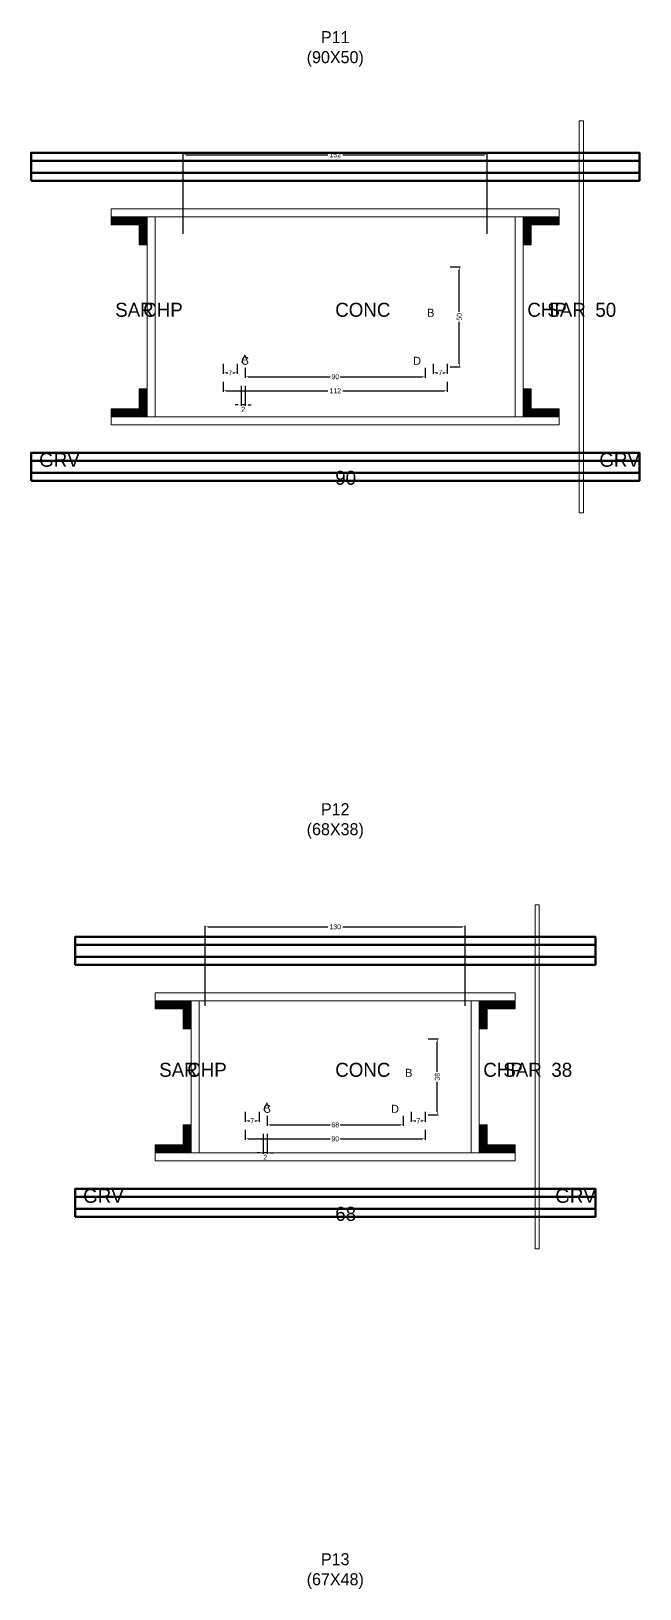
# Model space of a CAD drawing. Header units: centimetres. Extents: x -8500 to 4121, y -7606 to 295.
# Drawn here: x -152 to 152, y -4296 to -3517 of the extents above; entities that cross this region are included whole.
import ezdxf

# ---------------------------------------------------------------- set-up
doc = ezdxf.new("R2010")
doc.units = ezdxf.units.CM
for name, color, linetype in [('COTA', 241, 'Continuous'), ('GRAVATA', 224, 'Continuous'), ('Hachura', 251, 'Continuous'), ('NOMENCLATURA', 7, 'Continuous'), ('SARRAFO', 251, 'Continuous'), ('Texto Seção', 7, 'Continuous')]:
    doc.layers.add(name, color=color, linetype=linetype)
doc.dimstyles.new('cotax2', dxfattribs={"dimtxt": 2.5, "dimasz": 1.5, "dimexe": 0.5, "dimexo": 0.5, "dimgap": 0.5, "dimtad": 1, "dimcen": 2.5, "dimazin": 3, "dimtfac": 1, "dimtmove": 0, "dimatfit": 3})

# ---------------------------------------------------------------- blocks, each defined once
blk = doc.blocks.new('_CLOSEDFILLED')
at = {"color": 0, "linetype": 'BYBLOCK'}
blk.add_solid([(-1, 0.16), (0, 0), (-1, -0.16)], dxfattribs=at)
blk = doc.blocks.new('*D274')
for p, q in [((-56, -3692.5), (-56, -3697.5)), ((-54.5, -3697), (-3.75, -3697)), ((3.75, -3697), (54.5, -3697)), ((56, -3692.5), (56, -3697.5))]:
    blk.add_line(p, q)
at = {"layer": 'Defpoints'}
for p in [(-56, -3692), (-56, -3697), (56, -3692)]:
    blk.add_point(p, dxfattribs=at)
at = {"layer": 'COTA', "xscale": 1.5, "yscale": 1.5, "rotation": 180}
blk.add_blockref('_CLOSEDFILLED', (-56, -3697), dxfattribs=at)
at = {"layer": 'COTA', "xscale": 1.5, "yscale": 1.5}
blk.add_blockref('_CLOSEDFILLED', (56, -3697), dxfattribs=at)
at = {"layer": 'COTA', "insert": (0, -3697), "char_height": 2.5, "attachment_point": 5}
blk.add_mtext('112', dxfattribs=at)
blk = doc.blocks.new('*D275')
for p, q in [((-45, -3685.5), (-45, -3690.5)), ((-43.5, -3690), (-2.5, -3690)), ((2.5, -3690), (43.5, -3690)), ((45, -3685.5), (45, -3690.5))]:
    blk.add_line(p, q)
at = {"layer": 'Defpoints'}
for p in [(-45, -3685), (-45, -3690), (45, -3685)]:
    blk.add_point(p, dxfattribs=at)
at = {"layer": 'COTA', "xscale": 1.5, "yscale": 1.5, "rotation": 180}
blk.add_blockref('_CLOSEDFILLED', (-45, -3690), dxfattribs=at)
at = {"layer": 'COTA', "xscale": 1.5, "yscale": 1.5}
blk.add_blockref('_CLOSEDFILLED', (45, -3690), dxfattribs=at)
at = {"layer": 'COTA', "insert": (0, -3690), "char_height": 2.5, "attachment_point": 5}
blk.add_mtext('90', dxfattribs=at)
blk = doc.blocks.new('*D276')
for p, q in [((57.5, -3635), (62.5, -3635)), ((62, -3657.5), (62, -3636.5)), ((62, -3683.5), (62, -3662.5)), ((57.5, -3685), (62.5, -3685))]:
    blk.add_line(p, q)
at = {"layer": 'Defpoints'}
for p in [(57, -3635), (57, -3685), (62, -3685)]:
    blk.add_point(p, dxfattribs=at)
at = {"layer": 'COTA', "xscale": 1.5, "yscale": 1.5}
for p, rotation in [((62, -3635), 90), ((62, -3685), 270)]:
    blk.add_blockref('_CLOSEDFILLED', p, dxfattribs=dict(at, rotation=rotation))
at = {"layer": 'COTA', "insert": (62, -3660), "char_height": 2.5, "attachment_point": 5, "rotation": 90}
blk.add_mtext('50', dxfattribs=at)
blk = doc.blocks.new('*D277')
for p, q in [((-56, -3683.5), (-56, -3688.5)), ((-49, -3683.5), (-49, -3688.5)), ((-54.5, -3688), (-53.75, -3688)), ((-51.25, -3688), (-50.5, -3688))]:
    blk.add_line(p, q)
at = {"layer": 'Defpoints'}
for p in [(-56, -3683), (-49, -3683), (-56, -3688)]:
    blk.add_point(p, dxfattribs=at)
at = {"layer": 'COTA', "xscale": 1.5, "yscale": 1.5, "rotation": 180}
blk.add_blockref('_CLOSEDFILLED', (-56, -3688), dxfattribs=at)
at = {"layer": 'COTA', "xscale": 1.5, "yscale": 1.5}
blk.add_blockref('_CLOSEDFILLED', (-49, -3688), dxfattribs=at)
at = {"layer": 'COTA', "insert": (-52.5, -3688), "char_height": 2.5, "attachment_point": 5}
blk.add_mtext('7', dxfattribs=at)
blk = doc.blocks.new('*D278')
for p, q in [((49, -3683.5), (49, -3688.5)), ((56, -3683.5), (56, -3688.5)), ((50.5, -3688), (51.25, -3688)), ((53.75, -3688), (54.5, -3688))]:
    blk.add_line(p, q)
at = {"layer": 'Defpoints'}
for p in [(49, -3683), (56, -3683), (49, -3688)]:
    blk.add_point(p, dxfattribs=at)
at = {"layer": 'COTA', "xscale": 1.5, "yscale": 1.5, "rotation": 180}
blk.add_blockref('_CLOSEDFILLED', (49, -3688), dxfattribs=at)
at = {"layer": 'COTA', "xscale": 1.5, "yscale": 1.5}
blk.add_blockref('_CLOSEDFILLED', (56, -3688), dxfattribs=at)
at = {"layer": 'COTA', "insert": (52.5, -3688), "char_height": 2.5, "attachment_point": 5}
blk.add_mtext('7', dxfattribs=at)
blk = doc.blocks.new('*D279')
for p, q in [((-76, -3618.5), (-76, -3578.5)), ((-74.5, -3579), (-3.75, -3579)), ((3.75, -3579), (74.5, -3579)), ((76, -3618.5), (76, -3578.5))]:
    blk.add_line(p, q)
at = {"layer": 'Defpoints'}
for p in [(-76, -3579), (-76, -3619), (76, -3619)]:
    blk.add_point(p, dxfattribs=at)
at = {"layer": 'COTA', "xscale": 1.5, "yscale": 1.5, "rotation": 180}
blk.add_blockref('_CLOSEDFILLED', (-76, -3579), dxfattribs=at)
at = {"layer": 'COTA', "xscale": 1.5, "yscale": 1.5}
blk.add_blockref('_CLOSEDFILLED', (76, -3579), dxfattribs=at)
at = {"layer": 'COTA', "insert": (0, -3579), "char_height": 2.5, "attachment_point": 5}
blk.add_mtext('152', dxfattribs=at)
blk = doc.blocks.new('*D300')
for p, q in [((-45, -4066.5), (-45, -4071.5)), ((-43.5, -4071), (-2.5, -4071)), ((2.5, -4071), (43.5, -4071)), ((45, -4066.5), (45, -4071.5))]:
    blk.add_line(p, q)
at = {"layer": 'Defpoints'}
for p in [(-45, -4066), (-45, -4071), (45, -4066)]:
    blk.add_point(p, dxfattribs=at)
at = {"layer": 'COTA', "xscale": 1.5, "yscale": 1.5, "rotation": 180}
blk.add_blockref('_CLOSEDFILLED', (-45, -4071), dxfattribs=at)
at = {"layer": 'COTA', "xscale": 1.5, "yscale": 1.5}
blk.add_blockref('_CLOSEDFILLED', (45, -4071), dxfattribs=at)
at = {"layer": 'COTA', "insert": (0, -4071), "char_height": 2.5, "attachment_point": 5}
blk.add_mtext('90', dxfattribs=at)
blk = doc.blocks.new('*D301')
for p, q in [((-34, -4059.5), (-34, -4064.5)), ((-32.5, -4064), (-2.5, -4064)), ((2.5, -4064), (32.5, -4064)), ((34, -4059.5), (34, -4064.5))]:
    blk.add_line(p, q)
at = {"layer": 'Defpoints'}
for p in [(-34, -4059), (-34, -4064), (34, -4059)]:
    blk.add_point(p, dxfattribs=at)
at = {"layer": 'COTA', "xscale": 1.5, "yscale": 1.5, "rotation": 180}
blk.add_blockref('_CLOSEDFILLED', (-34, -4064), dxfattribs=at)
at = {"layer": 'COTA', "xscale": 1.5, "yscale": 1.5}
blk.add_blockref('_CLOSEDFILLED', (34, -4064), dxfattribs=at)
at = {"layer": 'COTA', "insert": (0, -4064), "char_height": 2.5, "attachment_point": 5}
blk.add_mtext('68', dxfattribs=at)
blk = doc.blocks.new('*D302')
for p, q in [((46.5, -4021), (51.5, -4021)), ((51, -4037.5), (51, -4022.5)), ((51, -4057.5), (51, -4042.5)), ((46.5, -4059), (51.5, -4059))]:
    blk.add_line(p, q)
at = {"layer": 'Defpoints'}
for p in [(46, -4021), (46, -4059), (51, -4059)]:
    blk.add_point(p, dxfattribs=at)
at = {"layer": 'COTA', "xscale": 1.5, "yscale": 1.5}
for p, rotation in [((51, -4021), 90), ((51, -4059), 270)]:
    blk.add_blockref('_CLOSEDFILLED', p, dxfattribs=dict(at, rotation=rotation))
at = {"layer": 'COTA', "insert": (51, -4040), "char_height": 2.5, "attachment_point": 5, "rotation": 90}
blk.add_mtext('38', dxfattribs=at)
blk = doc.blocks.new('*D303')
for p, q in [((-45, -4057.5), (-45, -4062.5)), ((-38, -4057.5), (-38, -4062.5)), ((-43.5, -4062), (-42.75, -4062)), ((-40.25, -4062), (-39.5, -4062))]:
    blk.add_line(p, q)
at = {"layer": 'Defpoints'}
for p in [(-45, -4057), (-38, -4057), (-45, -4062)]:
    blk.add_point(p, dxfattribs=at)
at = {"layer": 'COTA', "xscale": 1.5, "yscale": 1.5, "rotation": 180}
blk.add_blockref('_CLOSEDFILLED', (-45, -4062), dxfattribs=at)
at = {"layer": 'COTA', "xscale": 1.5, "yscale": 1.5}
blk.add_blockref('_CLOSEDFILLED', (-38, -4062), dxfattribs=at)
at = {"layer": 'COTA', "insert": (-41.5, -4062), "char_height": 2.5, "attachment_point": 5}
blk.add_mtext('7', dxfattribs=at)
blk = doc.blocks.new('*D304')
for p, q in [((38, -4057.5), (38, -4062.5)), ((45, -4057.5), (45, -4062.5)), ((39.5, -4062), (40.25, -4062)), ((42.75, -4062), (43.5, -4062))]:
    blk.add_line(p, q)
at = {"layer": 'Defpoints'}
for p in [(38, -4057), (45, -4057), (38, -4062)]:
    blk.add_point(p, dxfattribs=at)
at = {"layer": 'COTA', "xscale": 1.5, "yscale": 1.5, "rotation": 180}
blk.add_blockref('_CLOSEDFILLED', (38, -4062), dxfattribs=at)
at = {"layer": 'COTA', "xscale": 1.5, "yscale": 1.5}
blk.add_blockref('_CLOSEDFILLED', (45, -4062), dxfattribs=at)
at = {"layer": 'COTA', "insert": (41.5, -4062), "char_height": 2.5, "attachment_point": 5}
blk.add_mtext('7', dxfattribs=at)
blk = doc.blocks.new('*D305')
for p, q in [((-65, -4004.5), (-65, -3964.5)), ((-63.5, -3965), (-3.75, -3965)), ((3.75, -3965), (63.5, -3965)), ((65, -4004.5), (65, -3964.5))]:
    blk.add_line(p, q)
at = {"layer": 'Defpoints'}
for p in [(-65, -3965), (-65, -4005), (65, -4005)]:
    blk.add_point(p, dxfattribs=at)
at = {"layer": 'COTA', "xscale": 1.5, "yscale": 1.5, "rotation": 180}
blk.add_blockref('_CLOSEDFILLED', (-65, -3965), dxfattribs=at)
at = {"layer": 'COTA', "xscale": 1.5, "yscale": 1.5}
blk.add_blockref('_CLOSEDFILLED', (65, -3965), dxfattribs=at)
at = {"layer": 'COTA', "insert": (0, -3965), "char_height": 2.5, "attachment_point": 5}
blk.add_mtext('130', dxfattribs=at)

msp = doc.modelspace()

# ---------------------------------------------------------------- hatches: boundary and pattern name
at = {"layer": 'SARRAFO'}
h = msp.add_hatch(dxfattribs=at)
h.set_pattern_fill('SOLID', scale=2)
h.paths.add_polyline_path([(-112, -3614), (-98, -3614), (-98, -3610), (-112, -3610)])
h = msp.add_hatch(dxfattribs=at)
h.set_pattern_fill('SOLID', scale=2)
h.paths.add_polyline_path([(-98, -3624), (-94, -3624), (-94, -3610), (-98, -3610)])
h = msp.add_hatch(dxfattribs=at)
h.set_pattern_fill('SOLID', scale=2)
h.paths.add_polyline_path([(94, -3624), (98, -3624), (98, -3610), (94, -3610)])
h = msp.add_hatch(dxfattribs=at)
h.set_pattern_fill('SOLID', scale=2)
h.paths.add_polyline_path([(98, -3614), (112, -3614), (112, -3610), (98, -3610)])
h = msp.add_hatch(dxfattribs=at)
h.set_pattern_fill('SOLID', scale=2)
h.paths.add_polyline_path([(-98, -3710), (-94, -3710), (-94, -3696), (-98, -3696)])
h = msp.add_hatch(dxfattribs=at)
h.set_pattern_fill('SOLID', scale=2)
h.paths.add_polyline_path([(94, -3710), (98, -3710), (98, -3696), (94, -3696)])
h = msp.add_hatch(dxfattribs=at)
h.set_pattern_fill('SOLID', scale=2)
h.paths.add_polyline_path([(-112, -3710), (-98, -3710), (-98, -3706), (-112, -3706)])
h = msp.add_hatch(dxfattribs=at)
h.set_pattern_fill('SOLID', scale=2)
h.paths.add_polyline_path([(98, -3710), (112, -3710), (112, -3706), (98, -3706)])
h = msp.add_hatch(dxfattribs=at)
h.set_pattern_fill('SOLID', scale=2)
h.paths.add_polyline_path([(-90, -4006), (-76, -4006), (-76, -4002), (-90, -4002)])
h = msp.add_hatch(dxfattribs=at)
h.set_pattern_fill('SOLID', scale=2)
h.paths.add_polyline_path([(-76, -4016), (-72, -4016), (-72, -4002), (-76, -4002)])
h = msp.add_hatch(dxfattribs=at)
h.set_pattern_fill('SOLID', scale=2)
h.paths.add_polyline_path([(72, -4016), (76, -4016), (76, -4002), (72, -4002)])
h = msp.add_hatch(dxfattribs=at)
h.set_pattern_fill('SOLID', scale=2)
h.paths.add_polyline_path([(76, -4006), (90, -4006), (90, -4002), (76, -4002)])
h = msp.add_hatch(dxfattribs=at)
h.set_pattern_fill('SOLID', scale=2)
h.paths.add_polyline_path([(-76, -4078), (-72, -4078), (-72, -4064), (-76, -4064)])
h = msp.add_hatch(dxfattribs=at)
h.set_pattern_fill('SOLID', scale=2)
h.paths.add_polyline_path([(72, -4078), (76, -4078), (76, -4064), (72, -4064)])
h = msp.add_hatch(dxfattribs=at)
h.set_pattern_fill('SOLID', scale=2)
h.paths.add_polyline_path([(-90, -4078), (-76, -4078), (-76, -4074), (-90, -4074)])
h = msp.add_hatch(dxfattribs=at)
h.set_pattern_fill('SOLID', scale=2)
h.paths.add_polyline_path([(76, -4078), (90, -4078), (90, -4074), (76, -4074)])

# ---------------------------------------------------------------- linework, layer by layer
at = {"layer": 'GRAVATA', "lineweight": 50}
for points in [[(-152, -3592), (152, -3592), (152, -3578), (-152, -3578)], [(-152, -3588), (152, -3588), (152, -3582), (-152, -3582)], [(-152, -3742), (152, -3742), (152, -3728), (-152, -3728)], [(-152, -3738), (152, -3738), (152, -3732), (-152, -3732)], [(-130, -3984), (130, -3984), (130, -3970), (-130, -3970)], [(-130, -3980), (130, -3980), (130, -3974), (-130, -3974)], [(-130, -4110), (130, -4110), (130, -4096), (-130, -4096)], [(-130, -4106), (130, -4106), (130, -4100), (-130, -4100)]]:
    msp.add_lwpolyline(points, close=True, dxfattribs=at)
at = {"layer": 'Hachura', "lineweight": 13}
for points in [[(122, -3758), (124, -3758), (124, -3562), (122, -3562)], [(100, -4126), (102, -4126), (102, -3954), (100, -3954)]]:
    msp.add_lwpolyline(points, close=True, dxfattribs=at)
at = {"layer": 'Hachura', "lineweight": 18}
for points in [[(-112, -3610), (112, -3610), (112, -3606), (-112, -3606)], [(-94, -3710), (-90, -3710), (-90, -3610), (-94, -3610)], [(90, -3710), (94, -3710), (94, -3610), (90, -3610)], [(-112, -3714), (112, -3714), (112, -3710), (-112, -3710)], [(-90, -4002), (90, -4002), (90, -3998), (-90, -3998)], [(-72, -4078), (-68, -4078), (-68, -4002), (-72, -4002)], [(68, -4078), (72, -4078), (72, -4002), (68, -4002)], [(-90, -4082), (90, -4082), (90, -4078), (-90, -4078)]]:
    msp.add_lwpolyline(points, close=True, dxfattribs=at)
at = {"layer": 'SARRAFO', "lineweight": 13}
for points in [[(-112, -3614), (-98, -3614), (-98, -3610), (-112, -3610)], [(-98, -3624), (-94, -3624), (-94, -3610), (-98, -3610)], [(94, -3624), (98, -3624), (98, -3610), (94, -3610)], [(98, -3614), (112, -3614), (112, -3610), (98, -3610)], [(-98, -3710), (-94, -3710), (-94, -3696), (-98, -3696)], [(94, -3710), (98, -3710), (98, -3696), (94, -3696)], [(-112, -3710), (-98, -3710), (-98, -3706), (-112, -3706)], [(98, -3710), (112, -3710), (112, -3706), (98, -3706)], [(-90, -4006), (-76, -4006), (-76, -4002), (-90, -4002)], [(-76, -4016), (-72, -4016), (-72, -4002), (-76, -4002)], [(72, -4016), (76, -4016), (76, -4002), (72, -4002)], [(76, -4006), (90, -4006), (90, -4002), (76, -4002)], [(-76, -4078), (-72, -4078), (-72, -4064), (-76, -4064)], [(72, -4078), (76, -4078), (76, -4064), (72, -4064)], [(-90, -4078), (-76, -4078), (-76, -4074), (-90, -4074)], [(76, -4078), (90, -4078), (90, -4074), (76, -4074)]]:
    msp.add_lwpolyline(points, close=True, dxfattribs=at)

# ---------------------------------------------------------------- texts
at = {"layer": 'NOMENCLATURA'}
for s, p in [('B', (46, -3660)), ('A', (-47, -3683)), ('C', (-47, -3684)), ('D', (39, -3684)), ('B', (35, -4040)), ('A', (-36, -4057)), ('C', (-36, -4058)), ('D', (28, -4058))]:
    msp.add_text(s, height=4, dxfattribs=at).set_placement(p)
at = {"layer": 'NOMENCLATURA', "char_height": 6, "attachment_point": 8}
for s, insert in [('P11\\P(90X50)', (0, -3535)), ('P12\\P(68X38)', (0, -3921)), ('P13\\P(67X48)', (0, -4296))]:
    msp.add_mtext(s, dxfattribs=dict(at, insert=insert))
at = {"layer": 'Texto Seção'}
for s, p in [('SAR', (-110, -3660)), ('CHP', (-96, -3660)), ('CONC', (0, -3660)), ('CHP', (96, -3660)), ('SAR', (106, -3660)), ('50', (130, -3660)), ('GRV', (-148, -3735)), ('GRV', (132, -3735)), ('90', (0, -3744)), ('SAR', (-88, -4040)), ('CHP', (-74, -4040)), ('CONC', (0, -4040)), ('CHP', (74, -4040)), ('SAR', (84, -4040)), ('38', (108, -4040)), ('GRV', (-126, -4103)), ('GRV', (110, -4103)), ('68', (0, -4112))]:
    msp.add_text(s, height=7, dxfattribs=at).set_placement(p)

# ---------------------------------------------------------------- dimensions: what is measured, and where the dimension line sits
at = {"layer": 'COTA'}
for base, p1, p2, picture, middle in [((-76, -3579), (-76, -3619), (76, -3619), '*D279', (0, -3579)), ((-56, -3688), (-56, -3683), (-49, -3683), '*D277', (-52.5, -3688)), ((49, -3688), (49, -3683), (56, -3683), '*D278', (52.5, -3688)), ((-45, -3690), (-45, -3685), (45, -3685), '*D275', (0, -3690)), ((-56, -3697), (-56, -3692), (56, -3692), '*D274', (0, -3697)), ((-65, -3965), (-65, -4005), (65, -4005), '*D305', (0, -3965)), ((-45, -4062), (-45, -4057), (-38, -4057), '*D303', (-41.5, -4062)), ((38, -4062), (38, -4057), (45, -4057), '*D304', (41.5, -4062)), ((-34, -4064), (-34, -4059), (34, -4059), '*D301', (0, -4064)), ((-45, -4071), (-45, -4066), (45, -4066), '*D300', (0, -4071))]:
    dim = msp.add_linear_dim(base=base, p1=p1, p2=p2, dimstyle='cotax2', dxfattribs=at)
    dim.commit()
    dim.dimension.update_dxf_attribs({"geometry": picture, "text_midpoint": middle})
for base, p1, p2, picture, middle in [((62, -3685), (57, -3685), (57, -3635), '*D276', (62, -3660)), ((51, -4059), (46, -4059), (46, -4021), '*D302', (51, -4040))]:
    dim = msp.add_linear_dim(base=base, p1=p1, p2=p2, angle=90, dimstyle='cotax2', dxfattribs=at)
    dim.commit()
    dim.dimension.update_dxf_attribs({"geometry": picture, "text_midpoint": middle})
for base, p1, p2 in [((-45, -3704), (-45, -3694), (-47, -3694)), ((-34, -4078), (-34, -4068), (-36, -4068))]:
    msp.add_linear_dim(base=base, p1=p1, p2=p2, dimstyle='cotax2', dxfattribs=at).render()

doc.saveas('drawing.dxf')
